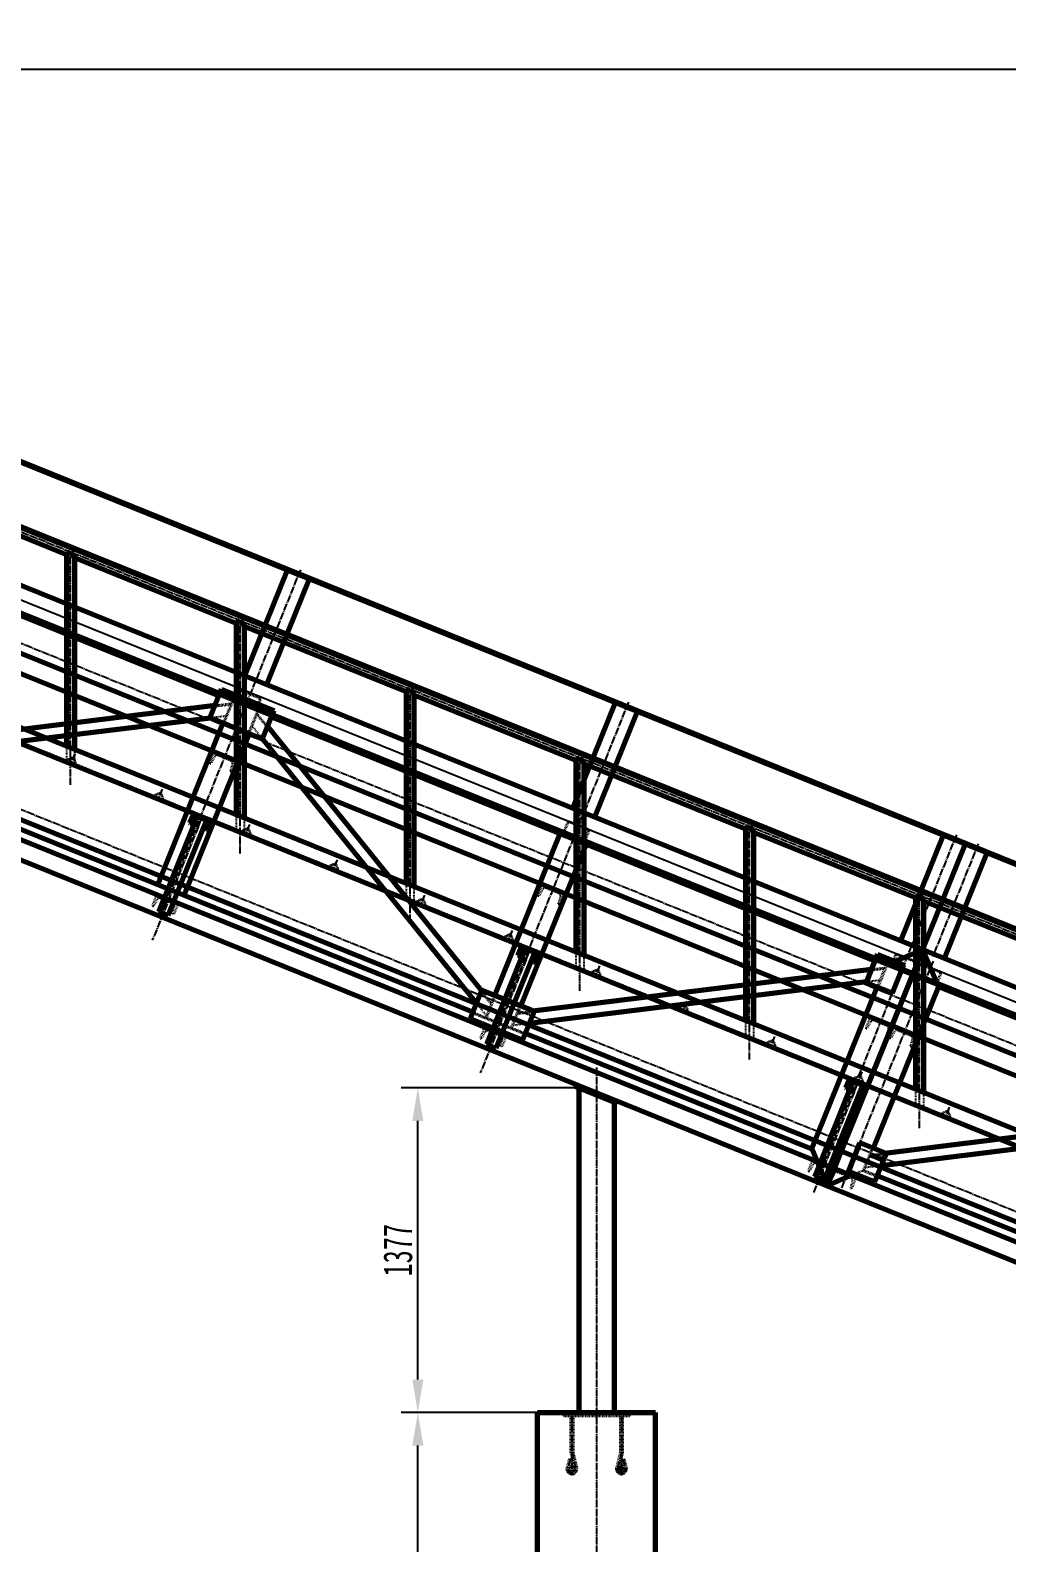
# Model space of a CAD drawing. Header units: millimetres. Extents: x 39335 to 110675, y -13954 to 36506.
# Drawn here: x 57893 to 62034, y 20363 to 26776 of the extents above; entities that cross this region are included whole.
import ezdxf

# ---------------------------------------------------------------- set-up
doc = ezdxf.new("R2010")
doc.units = ezdxf.units.MM
doc.linetypes.add('EB_DASH', pattern=[6, 3, -3])
doc.linetypes.add('EB_DASHDOT', pattern=[39, 30, -3, 3, -3])
for name, color, linetype, lineweight in [('CAXA0', 7, 'Continuous', 70), ('CAXA1', 1, 'EB_DASHDOT', 25), ('CAXA2', 6, 'EB_DASH', 25), ('CAXA3', 7, 'Continuous', 25), ('CAXA4', 3, 'Continuous', 25)]:
    doc.layers.add(name, color=color, linetype=linetype, lineweight=lineweight)
doc.styles.add('\\M+5B1EA\\M+5D7BC', font='', dxfattribs={"width": 0.667})
doc.styles.get('\\M+5B1EA\\M+5D7BC').set_extended_font_data('FangSong_GB2312')
doc.dimstyles.new('\\M+5B1EA\\M+5D7BC', dxfattribs={"dimscale": 35, "dimtxt": 3.5, "dimasz": 4, "dimexe": 2, "dimexo": 0, "dimtad": 1, "dimdec": 1, "dimdsep": 46, "dimtxsty": '\\M+5B1EA\\M+5D7BC', "dimcen": 0, "dimdle": 6, "dimazin": 2, "dimtfac": 1, "dimtdec": 1, "dimtmove": 0, "dimatfit": 3, "dimfxl": 0, "dimtolj": 1, "dimtzin": 0, "dimarcsym": 0})

# ---------------------------------------------------------------- blocks, each defined once
blk = doc.blocks.new('*D280')
at = {"layer": 'CAXA4', "color": 0, "lineweight": -2, "transparency": 16777216}
for p, q in [((53916.9, 25415.9), (53916.9, 26680.9)), ((76546.4, 19446.8), (76546.4, 26680.9)), ((54056.9, 26610.9), (76406.4, 26610.9))]:
    blk.add_line(p, q, dxfattribs=at)
at = {"layer": 'CAXA4', "color": 0, "transparency": 16777216}
for points in [[(54056.9, 26634.3), (54056.9, 26587.6), (53916.9, 26610.9)], [(76406.4, 26634.3), (76406.4, 26587.6), (76546.4, 26610.9)]]:
    blk.add_solid(points, dxfattribs=at)
at = {"layer": 'DEFPOINTS', "color": 0, "transparency": 16777216}
for p in [(76546.4, 26610.9), (53916.9, 25415.9), (76546.4, 19446.8)]:
    blk.add_point(p, dxfattribs=at)
at = {"layer": 'CAXA4', "color": 0, "transparency": 16777216, "insert": (65231.7, 26695.4), "char_height": 122.5, "attachment_point": 5, "style": '\\M+5B1EA\\M+5D7BC'}
blk.add_mtext('\\A1;\\fFangSong_GB2312;22630', dxfattribs=at)
blk = doc.blocks.new('CAXBLOCK28', base_point=(-2588.2, 3996))
at = {"layer": 'CAXA1', "linetype": 'EB_DASHDOT', "lineweight": 25}
for p, q in [((-7770.6, 6118.1), (-7787.9, 6075.2)), ((-7399.7, 5968.3), (-7417.1, 5925.3)), ((-7028.8, 5818.5), (-7046.2, 5775.5)), ((-6658, 5668.6), (-6675.3, 5625.6)), ((-6287.1, 5518.8), (-6304.5, 5475.8)), ((-5916.2, 5368.9), (-5933.6, 5325.9)), ((-5545.3, 5219.1), (-5562.7, 5176.1)), ((-5174.5, 5069.2), (-5191.8, 5026.3)), ((-4803.6, 4919.4), (-4821, 4876.4)), ((-4432.7, 4769.6), (-4450.1, 4726.6)), ((-4061.8, 4619.7), (-4079.2, 4576.7)), ((-3691, 4469.9), (-3708.3, 4426.9)), ((-3320.1, 4320), (-3337.5, 4277)), ((-2949.2, 4170.2), (-2966.6, 4127.2)), ((-2578.4, 4020.3), (-2595.7, 3977.4)), ((-2207.5, 3870.5), (-2224.8, 3827.5))]:
    blk.add_line(p, q, dxfattribs=at)
at = {"layer": 'CAXA2', "linetype": 'EB_DASH', "lineweight": 25}
for p, q in [((-7776.5, 6103.6), (-7804.1, 6091.9)), ((-7782.2, 6097.9), (-7802, 6089.5)), ((-7776.5, 6103.6), (-7764.7, 6076)), ((-7776.3, 6095.5), (-7767.9, 6075.7)), ((-7804.1, 6091.9), (-7803.3, 6090)), ((-7764.7, 6076), (-7766.6, 6075.2)), ((-7405.6, 5953.7), (-7433.2, 5942)), ((-7433.2, 5942), (-7432.4, 5940.2)), ((-7411.3, 5948.1), (-7431.1, 5939.7)), ((-7405.6, 5953.7), (-7393.9, 5926.1)), ((-7405.4, 5945.7), (-7397, 5925.9)), ((-7393.9, 5926.1), (-7395.7, 5925.4)), ((-7034.7, 5803.9), (-7062.3, 5792.2)), ((-7062.3, 5792.2), (-7061.5, 5790.3)), ((-7040.4, 5798.2), (-7060.2, 5789.8)), ((-7034.7, 5803.9), (-7023, 5776.3)), ((-7034.5, 5795.8), (-7026.1, 5776)), ((-7023, 5776.3), (-7024.8, 5775.5)), ((-6663.8, 5654.1), (-6691.5, 5642.3)), ((-6669.6, 5648.4), (-6689.4, 5640)), ((-6663.8, 5654.1), (-6652.1, 5626.4)), ((-6663.7, 5646), (-6655.3, 5626.2)), ((-6691.5, 5642.3), (-6690.7, 5640.5)), ((-6652.1, 5626.4), (-6654, 5625.7)), ((-6293, 5504.2), (-6320.6, 5492.5)), ((-6320.6, 5492.5), (-6319.8, 5490.7)), ((-6298.7, 5498.5), (-6318.5, 5490.1)), ((-6293, 5504.2), (-6281.2, 5476.6)), ((-6292.8, 5496.1), (-6284.4, 5476.4)), ((-6281.2, 5476.6), (-6283.1, 5475.8)), ((-5922.1, 5354.4), (-5949.7, 5342.7)), ((-5949.7, 5342.7), (-5948.9, 5340.8)), ((-5927.8, 5348.7), (-5947.6, 5340.3)), ((-5922.1, 5354.4), (-5910.4, 5326.8)), ((-5921.9, 5346.3), (-5913.5, 5326.5)), ((-5910.4, 5326.8), (-5912.2, 5326)), ((-5551.2, 5204.5), (-5578.8, 5192.8)), ((-5557, 5198.8), (-5576.7, 5190.4)), ((-5551.2, 5204.5), (-5539.5, 5176.9)), ((-5551.1, 5196.5), (-5542.6, 5176.7)), ((-5578.8, 5192.8), (-5578.1, 5191)), ((-5539.5, 5176.9), (-5541.3, 5176.1)), ((-5180.3, 5054.7), (-5208, 5043)), ((-5208, 5043), (-5207.2, 5041.1)), ((-5186.1, 5049), (-5205.9, 5040.6)), ((-5180.3, 5054.7), (-5168.6, 5027.1)), ((-5180.2, 5046.6), (-5171.8, 5026.8)), ((-5168.6, 5027.1), (-5170.5, 5026.3)), ((-4809.5, 4904.8), (-4837.1, 4893.1)), ((-4837.1, 4893.1), (-4836.3, 4891.3)), ((-4815.2, 4899.2), (-4835, 4890.8)), ((-4809.5, 4904.8), (-4797.8, 4877.2)), ((-4809.3, 4896.8), (-4800.9, 4877)), ((-4797.8, 4877.2), (-4799.6, 4876.5)), ((-4438.6, 4755), (-4466.2, 4743.3)), ((-4444.3, 4749.3), (-4464.1, 4740.9)), ((-4438.6, 4755), (-4426.9, 4727.4)), ((-4438.4, 4746.9), (-4430, 4727.1)), ((-4466.2, 4743.3), (-4465.4, 4741.4)), ((-4426.9, 4727.4), (-4428.7, 4726.6)), ((-4067.7, 4605.2), (-4095.3, 4593.4)), ((-4095.3, 4593.4), (-4094.6, 4591.6)), ((-4073.5, 4599.5), (-4093.2, 4591.1)), ((-4067.7, 4605.2), (-4056, 4577.5)), ((-4067.6, 4597.1), (-4059.2, 4577.3)), ((-4056, 4577.5), (-4057.8, 4576.8)), ((-3696.9, 4455.3), (-3724.5, 4443.6)), ((-3724.5, 4443.6), (-3723.7, 4441.8)), ((-3702.6, 4449.6), (-3722.4, 4441.2)), ((-3696.9, 4455.3), (-3685.1, 4427.7)), ((-3696.7, 4447.2), (-3688.3, 4427.5)), ((-3685.1, 4427.7), (-3687, 4426.9)), ((-3326, 4305.5), (-3353.6, 4293.8)), ((-3331.7, 4299.8), (-3351.5, 4291.4)), ((-3326, 4305.5), (-3314.3, 4277.9)), ((-3325.8, 4297.4), (-3317.4, 4277.6)), ((-3353.6, 4293.8), (-3352.8, 4291.9)), ((-3314.3, 4277.9), (-3316.1, 4277.1)), ((-2955.1, 4155.6), (-2982.7, 4143.9)), ((-2982.7, 4143.9), (-2981.9, 4142.1)), ((-2960.8, 4149.9), (-2980.6, 4141.5)), ((-2955.1, 4155.6), (-2943.4, 4128)), ((-2954.9, 4147.6), (-2946.5, 4127.8)), ((-2943.4, 4128), (-2945.2, 4127.2)), ((-2584.2, 4005.8), (-2611.8, 3994.1)), ((-2611.8, 3994.1), (-2611.1, 3992.2)), ((-2590, 4000.1), (-2609.8, 3991.7)), ((-2584.2, 4005.8), (-2572.5, 3978.2)), ((-2584.1, 3997.7), (-2575.7, 3977.9)), ((-2572.5, 3978.2), (-2574.4, 3977.4)), ((-2213.4, 3856), (-2241, 3844.2)), ((-2219.1, 3850.3), (-2238.9, 3841.9)), ((-2213.4, 3856), (-2201.6, 3828.3)), ((-2213.2, 3847.9), (-2204.8, 3828.1)), ((-2241, 3844.2), (-2240.2, 3842.4)), ((-2201.6, 3828.3), (-2203.5, 3827.6))]:
    blk.add_line(p, q, dxfattribs=at)
for centre, radius, start, end in [((-7780.4, 6093.8), 4.5, 23, 113), ((-7802.4, 6090.4), 1, 203, 293), ((-7767, 6076.1), 1, 203, 293), ((-7431.5, 5940.6), 1, 203, 293), ((-7409.6, 5943.9), 4.5, 23, 113), ((-7396.1, 5926.3), 1, 203, 293), ((-7060.6, 5790.7), 1, 203, 293), ((-7038.7, 5794.1), 4.5, 23, 113), ((-7025.2, 5776.4), 1, 203, 293), ((-6667.8, 5644.2), 4.5, 23, 113), ((-6689.8, 5640.9), 1, 203, 293), ((-6654.3, 5626.6), 1, 203, 293), ((-6318.9, 5491), 1, 203, 293), ((-6296.9, 5494.4), 4.5, 23, 113), ((-6283.5, 5476.7), 1, 203, 293), ((-5948, 5341.2), 1, 203, 293), ((-5926.1, 5344.5), 4.5, 23, 113), ((-5912.6, 5326.9), 1, 203, 293), ((-5555.2, 5194.7), 4.5, 23, 113), ((-5577.1, 5191.4), 1, 203, 293), ((-5541.7, 5177.1), 1, 203, 293), ((-5206.3, 5041.5), 1, 203, 293), ((-5184.3, 5044.9), 4.5, 23, 113), ((-5170.9, 5027.2), 1, 203, 293), ((-4835.4, 4891.7), 1, 203, 293), ((-4813.4, 4895), 4.5, 23, 113), ((-4800, 4877.4), 1, 203, 293), ((-4442.6, 4745.2), 4.5, 23, 113), ((-4464.5, 4741.8), 1, 203, 293), ((-4429.1, 4727.5), 1, 203, 293), ((-4093.6, 4592), 1, 203, 293), ((-4071.7, 4595.3), 4.5, 23, 113), ((-4058.2, 4577.7), 1, 203, 293), ((-3722.8, 4442.1), 1, 203, 293), ((-3700.8, 4445.5), 4.5, 23, 113), ((-3687.4, 4427.8), 1, 203, 293), ((-3330, 4295.6), 4.5, 23, 113), ((-3351.9, 4292.3), 1, 203, 293), ((-3316.5, 4278), 1, 203, 293), ((-2981, 4142.5), 1, 203, 293), ((-2959.1, 4145.8), 4.5, 23, 113), ((-2945.6, 4128.2), 1, 203, 293), ((-2610.1, 3992.6), 1, 203, 293), ((-2588.2, 3996), 4.5, 23, 113), ((-2574.7, 3978.3), 1, 203, 293), ((-2217.3, 3846.1), 4.5, 23, 113), ((-2239.3, 3842.8), 1, 203, 293), ((-2203.9, 3828.5), 1, 203, 293)]:
    blk.add_arc(centre, radius, start, end, dxfattribs=at)
blk = doc.blocks.new('CAXBLOCK31', base_point=(-6525.5, 5565.3))
at = {"layer": 'CAXA0'}
for p, q in [((-6525.5, 5565.3), (-6541.6, 5525.5)), ((-6539.3, 5524.5), (-6541.6, 5525.5)), ((-6534.3, 5526.4), (-6521.6, 5550.6)), ((-6525.5, 5565.3), (-6451.3, 5535.4)), ((-6511.5, 5554.3), (-6469.1, 5537.1)), ((-6464.4, 5527.5), (-6472.1, 5501.2)), ((-6451.3, 5535.4), (-6467.4, 5495.5)), ((-6469.7, 5496.4), (-6467.4, 5495.5))]:
    blk.add_line(p, q, dxfattribs=at)
for centre, radius, start, end in [((-6537.8, 5528.2), 4, 248, 332.28941), ((-6514.5, 5546.8), 8, 68, 152.28941), ((-6472.1, 5529.7), 8, 343.71059, 68), ((-6468.2, 5500.1), 4, 163.71059, 248)]:
    blk.add_arc(centre, radius, start, end, dxfattribs=at)
at = {"layer": 'CAXA1', "linetype": 'EB_DASHDOT', "lineweight": 25}
blk.add_line((-6505.7, 5507.7), (-6487.3, 5553.1), dxfattribs=at)
blk = doc.blocks.new('CAXBLOCK32', base_point=(-5134.7, 5003.4))
at = {"layer": 'CAXA0'}
for p, q in [((-5134.7, 5003.4), (-5150.8, 4963.5)), ((-5134.7, 5003.4), (-5060.6, 4973.4)), ((-5148.5, 4962.6), (-5150.8, 4963.5)), ((-5143.5, 4964.5), (-5130.8, 4988.7)), ((-5120.7, 4992.4), (-5078.3, 4975.2)), ((-5073.6, 4965.6), (-5081.3, 4939.3)), ((-5060.6, 4973.4), (-5076.7, 4933.6)), ((-5079, 4934.5), (-5076.7, 4933.6))]:
    blk.add_line(p, q, dxfattribs=at)
for centre, radius, start, end in [((-5147, 4966.3), 4, 248, 332.28941), ((-5123.7, 4984.9), 8, 68, 152.28941), ((-5077.5, 4938.2), 4, 163.71059, 248), ((-5081.3, 4967.8), 8, 343.71059, 68)]:
    blk.add_arc(centre, radius, start, end, dxfattribs=at)
at = {"layer": 'CAXA1', "linetype": 'EB_DASHDOT', "lineweight": 25}
blk.add_line((-5114.9, 4945.8), (-5096.5, 4991.2), dxfattribs=at)
blk = doc.blocks.new('CAXBLOCK33', base_point=(-3744, 4441.5))
at = {"layer": 'CAXA0'}
for p, q in [((-3744, 4441.5), (-3760.1, 4401.6)), ((-3752.7, 4402.6), (-3740, 4426.8)), ((-3744, 4441.5), (-3669.8, 4411.5)), ((-3729.9, 4430.4), (-3687.5, 4413.3)), ((-3757.8, 4400.7), (-3760.1, 4401.6)), ((-3682.9, 4403.7), (-3690.5, 4377.4)), ((-3688.2, 4372.6), (-3685.9, 4371.7)), ((-3669.8, 4411.5), (-3685.9, 4371.7))]:
    blk.add_line(p, q, dxfattribs=at)
for centre, radius, start, end in [((-3732.9, 4423), 8, 68, 152.28941), ((-3756.3, 4404.4), 4, 248, 332.28941), ((-3686.7, 4376.3), 4, 163.71059, 248), ((-3690.5, 4405.9), 8, 343.71059, 68)]:
    blk.add_arc(centre, radius, start, end, dxfattribs=at)
at = {"layer": 'CAXA1', "linetype": 'EB_DASHDOT', "lineweight": 25}
blk.add_line((-3724.1, 4383.9), (-3705.7, 4429.3), dxfattribs=at)
blk = doc.blocks.new('CAXBLOCK27', base_point=(-8064.8, 5710.2))
at = {"layer": 'CAXA0'}
for p, q in [((-8078.8, 7109.6), (-1713.3, 4537.8)), ((-7750.3, 6940.8), (-7063.8, 6663.4)), ((-7063.8, 6663.4), (-7047, 6675.1)), ((-7047, 6675.1), (-7030.3, 6649.9)), ((-7063.8, 6663.4), (-7063.8, 5850.7)), ((-7030.3, 6649.9), (-7030.3, 5837.2)), ((-7030.3, 6649.9), (-6343.8, 6372.5)), ((-6343.8, 6372.5), (-6327, 6384.2)), ((-6343.8, 6372.5), (-6343.8, 5559.8)), ((-6327, 6384.2), (-6310.3, 6359)), ((-6310.3, 6359), (-6310.3, 5546.3)), ((-6310.3, 6359), (-5623.8, 6081.6)), ((-8108.8, 6205), (-2132, 3790.3)), ((-5623.8, 6081.6), (-5607, 6093.3)), ((-5607, 6093.3), (-5590.3, 6068.1)), ((-5623.8, 6081.6), (-5623.8, 5268.9)), ((-5590.3, 6068.1), (-5590.3, 5255.4)), ((-5590.3, 6068.1), (-4903.8, 5790.7)), ((-4903.8, 5790.7), (-4887, 5802.4)), ((-4903.8, 5790.7), (-4903.8, 4978)), ((-4887, 5802.4), (-4870.3, 5777.2)), ((-4870.3, 5777.2), (-4870.3, 4964.5)), ((-4870.3, 5777.2), (-4183.8, 5499.8)), ((-6510.2, 5553.8), (-6674, 5148.3)), ((-6470.4, 5537.6), (-6634.2, 5132.2)), ((-4183.8, 5499.8), (-4167, 5511.5)), ((-4183.8, 5499.8), (-4183.8, 4687.1)), ((-4167, 5511.5), (-4150.3, 5486.3)), ((-4150.3, 5486.3), (-4150.3, 4673.6)), ((-4150.3, 5486.3), (-3463.8, 5208.9)), ((-3463.8, 5208.9), (-3447, 5220.6)), ((-3463.8, 5208.9), (-3463.8, 4396.2)), ((-3447, 5220.6), (-3430.3, 5195.4)), ((-3430.3, 5195.4), (-3430.3, 4382.7)), ((-3430.3, 5195.4), (-2743.8, 4918)), ((-6674, 5148.3), (-6634.2, 5132.2)), ((-5119.5, 4991.8), (-5283.3, 4586.4)), ((-5079.6, 4975.7), (-5243.4, 4570.3)), ((-5283.3, 4586.4), (-5243.4, 4570.3)), ((-3728.7, 4429.9), (-3892.5, 4024.5)), ((-3688.8, 4413.8), (-3852.6, 4008.4)), ((-3892.5, 4024.5), (-3852.6, 4008.4))]:
    blk.add_line(p, q, dxfattribs=at)
at = {"layer": 'CAXA0', "linetype": 'Continuous', "lineweight": 70}
blk.add_line((-8096.6, 6268), (-2108.4, 3848.7), dxfattribs=at)
at = {"layer": 'CAXA1', "linetype": 'EB_DASHDOT', "lineweight": 25}
for p, q in [((-8085.1, 7094.1), (-1719.6, 4522.3)), ((-7047, 5686), (-7047, 6656.6)), ((-6327, 5395.1), (-6327, 6365.7)), ((-5607, 5104.2), (-5607, 6074.8)), ((-4887, 4813.3), (-4887, 5783.9)), ((-6505.7, 5507.7), (-6699.7, 5027.5)), ((-4167, 4522.4), (-4167, 5493)), ((-3447, 4231.5), (-3447, 5202.1)), ((-5114.9, 4945.8), (-5308.9, 4465.6)), ((-3724.1, 4383.9), (-3896, 3958.3))]:
    blk.add_line(p, q, dxfattribs=at)
at = {"layer": 'CAXA2'}
for p, q in [((-8110.2, 6211), (-2129.8, 3794.8)), ((-8109.8, 6213.5), (-2130.4, 3797.7)), ((-7063.8, 5850.7), (-7063.8, 5790.9)), ((-7030.3, 5837.2), (-7030.3, 5777.4)), ((-6505.6, 5551.9), (-6669.4, 5146.4)), ((-6343.8, 5559.8), (-6343.8, 5491.9)), ((-6310.3, 5546.3), (-6310.3, 5478.4)), ((-5623.8, 5268.9), (-5623.8, 5209.1)), ((-5590.3, 5255.4), (-5590.3, 5195.6)), ((-5114.8, 4990), (-5278.6, 4584.5)), ((-4903.8, 4978), (-4903.8, 4918.2)), ((-4870.3, 4964.5), (-4870.3, 4904.7)), ((-4183.8, 4687.1), (-4183.8, 4627.3)), ((-4150.3, 4673.6), (-4150.3, 4613.8)), ((-3724, 4428.1), (-3887.9, 4022.6)), ((-3463.8, 4396.2), (-3463.8, 4336.4)), ((-3430.3, 4382.7), (-3430.3, 4322.9))]:
    blk.add_line(p, q, dxfattribs=at)
at = {"layer": 'CAXA0'}
for name, p in [('CAXBLOCK28', (-2588.2, 3996)), ('CAXBLOCK31', (-6525.5, 5565.3)), ('CAXBLOCK32', (-5134.7, 5003.4)), ('CAXBLOCK33', (-3744, 4441.5))]:
    blk.add_blockref(name, p, dxfattribs=at)
blk = doc.blocks.new('CAXBLOCK96', base_point=(4613.8, 1608.9))
at = {"layer": 'CAXA2'}
for p, q in [((-3448.5, 4922.7), (-3460.8, 4892.1)), ((-3444.8, 4921.2), (-3457.1, 4890.6)), ((-3456.1, 4881.1), (-3379.2, 4850)), ((-3454.6, 4884.8), (-3377.7, 4853.7)), ((-3438.9, 4923.7), (-3361.9, 4892.6)), ((-3437.4, 4927.4), (-3360.4, 4896.3)), ((-3359.5, 4886.8), (-3371.8, 4856.2)), ((-3355.7, 4885.3), (-3368.1, 4854.7)), ((-2067, 4364.6), (-2079.3, 4334)), ((-2063.2, 4363.1), (-2075.6, 4332.5)), ((-2057.4, 4365.5), (-1980.4, 4334.4)), ((-2055.9, 4369.2), (-1978.9, 4338.2)), ((-2074.6, 4322.9), (-1997.7, 4291.8)), ((-2073.1, 4326.6), (-1996.2, 4295.5)), ((-1977.9, 4328.6), (-1990.3, 4298)), ((-1974.2, 4327.1), (-1986.6, 4296.5)), ((-676.2, 3802.6), (-688.5, 3772)), ((-672.5, 3801.1), (-684.8, 3770.5)), ((-666.6, 3803.6), (-589.7, 3772.5)), ((-665.1, 3807.3), (-588.2, 3776.2)), ((-683.8, 3761), (-606.9, 3729.9)), ((-682.3, 3764.7), (-605.4, 3733.6)), ((-587.2, 3766.7), (-599.5, 3736.1)), ((-583.5, 3765.2), (-595.8, 3734.6)), ((714.6, 3240.7), (702.2, 3210.1)), ((718.3, 3239.2), (705.9, 3208.6)), ((724.2, 3241.7), (801.1, 3210.6)), ((725.7, 3245.4), (802.6, 3214.3)), ((706.9, 3199.1), (783.9, 3168)), ((708.4, 3202.8), (785.4, 3171.7)), ((803.6, 3204.8), (791.2, 3174.2)), ((807.3, 3203.3), (795, 3172.7)), ((2105.4, 2678.8), (2093, 2648.2)), ((2109.1, 2677.3), (2096.7, 2646.7)), ((2174.7, 2606.1), (2097.7, 2637.2)), ((2176.2, 2609.8), (2099.2, 2640.9)), ((2191.9, 2648.7), (2114.9, 2679.8)), ((2193.4, 2652.4), (2116.4, 2683.5)), ((2194.4, 2642.9), (2182, 2612.3)), ((2198.1, 2641.4), (2185.7, 2610.8)), ((3496.1, 2116.9), (3483.8, 2086.3)), ((3582.7, 2086.8), (3505.7, 2117.9)), ((3584.2, 2090.5), (3507.2, 2121.6)), ((3499.9, 2115.4), (3487.5, 2084.8)), ((3565.4, 2044.2), (3488.5, 2075.2)), ((3566.9, 2047.9), (3490, 2079)), ((3585.2, 2080.9), (3572.8, 2050.4)), ((3588.9, 2079.5), (3576.5, 2048.9)), ((4571.7, 1682.4), (4559.3, 1651.8)), ((4575.4, 1680.9), (4563, 1650.3)), ((4658.2, 1652.3), (4581.2, 1683.4)), ((4659.7, 1656), (4582.7, 1687.1)), ((4641, 1609.6), (4564, 1640.7)), ((4642.5, 1613.3), (4565.5, 1644.4)), ((4660.7, 1646.4), (4648.3, 1615.8)), ((4664.4, 1644.9), (4652, 1614.3)), ((4664.4, 1644.9), (4652, 1614.3))]:
    blk.add_line(p, q, dxfattribs=at)
for centre, radius, start, end in [((-3452.9, 4888.9), 8.5, 158, 248), ((-3452.9, 4888.9), 4.5, 158, 248), ((-3440.6, 4919.5), 8.5, 68, 158), ((-3440.6, 4919.5), 4.5, 68, 158), ((-3363.6, 4888.4), 4.5, 338, 68), ((-3363.6, 4888.4), 8.5, 338, 68), ((-3376, 4857.8), 8.5, 248, 338), ((-3376, 4857.8), 4.5, 248, 338), ((-2059.1, 4361.4), 8.5, 68, 158), ((-2059.1, 4361.4), 4.5, 68, 158), ((-2071.4, 4330.8), 8.5, 158, 248), ((-2071.4, 4330.8), 4.5, 158, 248), ((-1994.5, 4299.7), 4.5, 248, 338), ((-1982.1, 4330.3), 4.5, 338, 68), ((-1982.1, 4330.3), 8.5, 338, 68), ((-1994.5, 4299.7), 8.5, 248, 338), ((-668.3, 3799.5), 8.5, 68, 158), ((-668.3, 3799.5), 4.5, 68, 158), ((-680.7, 3768.9), 8.5, 158, 248), ((-680.7, 3768.9), 4.5, 158, 248), ((-603.7, 3737.8), 8.5, 248, 338), ((-603.7, 3737.8), 4.5, 248, 338), ((-591.3, 3768.4), 4.5, 338, 68), ((-591.3, 3768.4), 8.5, 338, 68), ((710.1, 3207), 8.5, 158, 248), ((710.1, 3207), 4.5, 158, 248), ((722.5, 3237.5), 8.5, 68, 158), ((722.5, 3237.5), 4.5, 68, 158), ((799.4, 3206.5), 4.5, 338, 68), ((799.4, 3206.5), 8.5, 338, 68), ((787.1, 3175.9), 8.5, 248, 338), ((787.1, 3175.9), 4.5, 248, 338), ((2100.9, 2645), 8.5, 158, 248), ((2100.9, 2645), 4.5, 158, 248), ((2113.3, 2675.6), 8.5, 68, 158), ((2113.3, 2675.6), 4.5, 68, 158), ((2190.2, 2644.5), 4.5, 338, 68), ((2190.2, 2644.5), 8.5, 338, 68), ((2177.8, 2613.9), 8.5, 248, 338), ((2177.8, 2613.9), 4.5, 248, 338), ((3504, 2113.7), 8.5, 68, 158), ((3504, 2113.7), 4.5, 68, 158), ((3491.7, 2083.1), 8.5, 158, 248), ((3491.7, 2083.1), 4.5, 158, 248), ((3581, 2082.6), 4.5, 338, 68), ((3581, 2082.6), 8.5, 338, 68), ((3568.6, 2052), 8.5, 248, 338), ((3568.6, 2052), 4.5, 248, 338), ((4579.6, 1679.2), 8.5, 68, 158), ((4579.6, 1679.2), 4.5, 68, 158), ((4567.2, 1648.6), 8.5, 158, 248), ((4567.2, 1648.6), 4.5, 158, 248), ((4644.2, 1617.5), 8.5, 248, 338), ((4644.2, 1617.5), 4.5, 248, 338), ((4656.5, 1648.1), 4.5, 338, 68), ((4656.5, 1648.1), 8.5, 338, 68)]:
    blk.add_arc(centre, radius, start, end, dxfattribs=at)
blk = doc.blocks.new('CAXBLOCK97', base_point=(-3571, 4077.1))
at = {"layer": 'CAXA0'}
for p, q in [((-3593.6, 4125.5), (-2168.1, 4301)), ((-3608.3, 4073.3), (-2188.6, 4248.1))]:
    blk.add_line(p, q, dxfattribs=at)
at = {"layer": 'CAXA2'}
for p, q in [((-3657.1, 4112.7), (-2102.2, 4304.1)), ((-2168.1, 4301), (-2100, 4309.4)), ((-2188.6, 4248.1), (-2121.4, 4256.4)), ((-3655, 4118), (-3593.6, 4125.5)), ((-3676.4, 4065), (-3608.3, 4073.3))]:
    blk.add_line(p, q, dxfattribs=at)
blk = doc.blocks.new('CAXBLOCK95', base_point=(-2866, 3869.5))
at = {"layer": 'CAXA0'}
for p, q in [((-3432.8, 4988.1), (-3251.9, 5435.9)), ((-3340.1, 4950.7), (-3159.2, 5398.5)), ((-3159.2, 5398.5), (-3251.9, 5435.9)), ((-3837.4, 3986.8), (-3432.8, 4988.1)), ((-3432.8, 4988.1), (4698.6, 1702.8)), ((-3366.5, 4831.9), (-3432.8, 4988.1)), ((-3366.5, 4831.9), (-3643.7, 4145.8)), ((-3366.5, 4831.9), (-2151.9, 4341.2)), ((-3699.4, 4168.3), (-3748.1, 4047.7)), ((-3588.1, 4123.3), (-3699.4, 4168.3)), ((-3655, 4118), (-3599.3, 4095.5)), ((-3588.1, 4123.3), (-3636.8, 4002.8)), ((-3636.8, 4002.8), (-3748.1, 4047.7)), ((-3746.3, 4025.4), (-3837.4, 3986.8)), ((-3837.4, 3986.8), (4294, 701.5)), ((-3625.6, 4030.6), (-1075.8, 3000.4))]:
    blk.add_line(p, q, dxfattribs=at)
at = {"layer": 'CAXA1', "linetype": 'EB_DASHDOT', "lineweight": 25}
for p, q in [((-3197.5, 5437), (-3390.8, 4958.6)), ((-3763.4, 4009.7), (-3387.9, 4939.1)), ((-3776.3, 3977.9), (-3756, 4028))]:
    blk.add_line(p, q, dxfattribs=at)
at = {"layer": 'CAXA2'}
for p, q in [((-3429.1, 4986.6), (-3248.2, 5434.5)), ((-3343.8, 4952.2), (-3162.9, 5400)), ((-3430.1, 4981.6), (-3830.9, 3989.5)), ((-3430.1, 4981.6), (4692.1, 1700.1)), ((-3369.3, 4838.4), (-3687.7, 4050.3)), ((-3369.3, 4838.4), (4548.9, 1639.3)), ((-3555.4, 4658), (-3573.4, 4613.5)), ((-3551.1, 4642.3), (-3565.7, 4614.5)), ((-3555.4, 4658), (-3462.7, 4620.5)), ((-3540.4, 4646.2), (-3481.7, 4622.5)), ((-3462.7, 4620.5), (-3480.7, 4576)), ((-3571, 4612.5), (-3573.4, 4613.5)), ((-3476.7, 4612.2), (-3485.5, 4582.1)), ((-3483.1, 4577), (-3480.7, 4576)), ((-3643.7, 4145.8), (-3681.2, 4053.1)), ((-3827.4, 4011.5), (-3809.4, 4056)), ((-3819.7, 4012.5), (-3805.1, 4040.3)), ((-3816.9, 4037.5), (-3809.4, 4056)), ((-3809.4, 4056), (-3716.7, 4018.6)), ((-3794.4, 4044.3), (-3735.7, 4020.5)), ((-3681.2, 4053.1), (-3746.3, 4025.4)), ((-3687.7, 4050.3), (4230.5, 851.2)), ((-3681.2, 4053.1), (-3625.6, 4030.6)), ((-3830.9, 3989.5), (4291.2, 708)), ((-3825, 4010.6), (-3827.4, 4011.5)), ((-3730.7, 4010.3), (-3739.5, 3980.1)), ((-3716.7, 4018.6), (-3734.7, 3974.1)), ((-3737, 3975), (-3734.7, 3974.1))]:
    blk.add_line(p, q, dxfattribs=at)
for centre, radius, start, end in [((-3543.6, 4638.3), 8.5, 68, 152.28941), ((-3484.9, 4614.6), 8.5, 343.71059, 68), ((-3569.4, 4616.4), 4.2, 248, 332.28941), ((-3481.5, 4580.9), 4.2, 163.71059, 248), ((-3797.6, 4036.4), 8.5, 68, 152.28941), ((-3823.4, 4014.5), 4.2, 248, 332.28941), ((-3735.5, 3978.9), 4.2, 163.71059, 248), ((-3738.8, 4012.6), 8.5, 343.71059, 68), ((-3738.8, 4012.6), 8.5, 343.71059, 68)]:
    blk.add_arc(centre, radius, start, end, dxfattribs=at)
at = {"layer": 'CAXA0'}
for name, p in [('CAXBLOCK96', (4613.8, 1608.9)), ('CAXBLOCK97', (-3571, 4077.1))]:
    blk.add_blockref(name, p, dxfattribs=at)
blk = doc.blocks.new('CAXBLOCK102', base_point=(-6244.9, 6050.6))
at = {"layer": 'CAXA2'}
for p, q in [((-6333.9, 6083.1), (-6346.2, 6052.5)), ((-6330.2, 6081.6), (-6342.5, 6051)), ((-6264.6, 6010.4), (-6341.5, 6041.4)), ((-6263.1, 6014.1), (-6340, 6045.2)), ((-6247.4, 6053), (-6324.3, 6084.1)), ((-6245.9, 6056.7), (-6322.8, 6087.8)), ((-6244.9, 6047.1), (-6257.2, 6016.5)), ((-6241.2, 6045.6), (-6253.5, 6015))]:
    blk.add_line(p, q, dxfattribs=at)
for centre, radius, start, end in [((-6338.4, 6049.3), 8.5, 158, 248), ((-6338.4, 6049.3), 4.5, 158, 248), ((-6326, 6079.9), 8.5, 68, 158), ((-6326, 6079.9), 4.5, 68, 158), ((-6249, 6048.8), 4.5, 338, 68), ((-6249, 6048.8), 8.5, 338, 68), ((-6261.4, 6018.2), 8.5, 248, 338), ((-6261.4, 6018.2), 4.5, 248, 338)]:
    blk.add_arc(centre, radius, start, end, dxfattribs=at)
blk = doc.blocks.new('CAXBLOCK104', base_point=(-7910.7, 5801.8))
at = {"layer": 'CAXA0'}
for p, q in [((-7884.7, 5795.1), (-6453.6, 5971.3)), ((-7863.3, 5848.1), (-6433.2, 6024.2))]:
    blk.add_line(p, q, dxfattribs=at)
at = {"layer": 'CAXA2'}
for p, q in [((-6433.2, 6024.2), (-6365.1, 6032.6)), ((-7933.5, 5834.5), (-6367.2, 6027.3)), ((-6453.6, 5971.3), (-6386.5, 5979.6)), ((-7931.4, 5839.8), (-7863.3, 5848.1)), ((-7952.8, 5786.8), (-7884.7, 5795.1))]:
    blk.add_line(p, q, dxfattribs=at)
blk = doc.blocks.new('CAXBLOCK105', base_point=(-5302.3, 4748))
at = {"layer": 'CAXA0'}
for p, q in [((-5304.2, 4814.2), (-6210.6, 5934.3)), ((-5325.6, 4761.2), (-6232.7, 5882))]:
    blk.add_line(p, q, dxfattribs=at)
at = {"layer": 'CAXA2'}
for p, q in [((-5263.2, 4755.6), (-6255.9, 5982.4)), ((-6210.6, 5934.3), (-6253.8, 5987.7)), ((-6232.7, 5882), (-6275.2, 5934.6)), ((-5261.1, 4760.9), (-5304.2, 4814.2)), ((-5282.5, 4707.9), (-5325.6, 4761.2))]:
    blk.add_line(p, q, dxfattribs=at)
blk = doc.blocks.new('CAXBLOCK106', base_point=(-3643.8, 4875.9))
at = {"layer": 'CAXA0'}
for p, q in [((-5086.3, 4728.6), (-3649.5, 4905.6)), ((-5101, 4676.5), (-3671, 4852.5))]:
    blk.add_line(p, q, dxfattribs=at)
at = {"layer": 'CAXA2'}
for p, q in [((-5149.9, 4715.8), (-3594.9, 4907.2)), ((-3649.5, 4905.6), (-3592.8, 4912.5)), ((-3671, 4852.5), (-3614.2, 4859.5)), ((-5147.7, 4721.1), (-5086.3, 4728.6)), ((-5169.1, 4668.1), (-5101, 4676.5))]:
    blk.add_line(p, q, dxfattribs=at)
blk = doc.blocks.new('CAXBLOCK108', base_point=(-4973.4, 5179.2))
at = {"layer": 'CAXA2'}
for p, q in [((-5048.2, 5261.1), (-5066.2, 5216.6)), ((-4955.5, 5223.7), (-5048.2, 5261.1)), ((-5063.8, 5215.7), (-5066.2, 5216.6)), ((-5043.9, 5245.4), (-5058.5, 5217.6)), ((-4974.4, 5225.6), (-5033.2, 5249.3)), ((-4969.5, 5215.3), (-4978.3, 5185.2)), ((-4955.5, 5223.7), (-4973.4, 5179.2)), ((-4955.5, 5223.7), (-4973.4, 5179.2)), ((-4975.8, 5180.1), (-4973.4, 5179.2))]:
    blk.add_line(p, q, dxfattribs=at)
for centre, radius, start, end in [((-5062.2, 5219.5), 4.2, 248, 332.28941), ((-5036.4, 5241.5), 8.5, 68, 152.28941), ((-4977.6, 5217.7), 8.5, 343.71059, 68), ((-4974.2, 5184), 4.2, 163.71059, 248)]:
    blk.add_arc(centre, radius, start, end, dxfattribs=at)
blk = doc.blocks.new('CAXBLOCK109', base_point=(-6355.2, 5763.3))
at = {"layer": 'CAXA2'}
for p, q in [((-6439, 5823), (-6456.9, 5778.5)), ((-6454.6, 5777.6), (-6456.9, 5778.5)), ((-6434.7, 5807.3), (-6449.3, 5779.5)), ((-6346.2, 5785.6), (-6439, 5823)), ((-6365.2, 5787.5), (-6423.9, 5811.3)), ((-6360.2, 5777.3), (-6369.1, 5747.1)), ((-6346.2, 5785.6), (-6364.2, 5741.1)), ((-6346.2, 5785.6), (-6364.2, 5741.1)), ((-6366.6, 5742), (-6364.2, 5741.1))]:
    blk.add_line(p, q, dxfattribs=at)
for centre, radius, start, end in [((-6453, 5781.5), 4.2, 248, 332.28941), ((-6427.1, 5803.4), 8.5, 68, 152.28941), ((-6368.4, 5779.6), 8.5, 343.71059, 68), ((-6365, 5745.9), 4.2, 163.71059, 248)]:
    blk.add_arc(centre, radius, start, end, dxfattribs=at)
blk = doc.blocks.new('CAXBLOCK112', base_point=(-4875.1, 5476.9))
at = {"layer": 'CAXA2'}
for p, q in [((-4941.2, 5525.8), (-4953.6, 5495.2)), ((-4937.5, 5524.3), (-4949.9, 5493.7)), ((-4854.7, 5495.7), (-4931.7, 5526.8)), ((-4853.2, 5499.4), (-4930.2, 5530.5)), ((-4871.9, 5453.1), (-4948.9, 5484.2)), ((-4870.4, 5456.8), (-4947.4, 5487.9)), ((-4852.2, 5489.9), (-4864.6, 5459.3)), ((-4848.5, 5488.4), (-4860.9, 5457.8))]:
    blk.add_line(p, q, dxfattribs=at)
for centre, radius, start, end in [((-4933.3, 5522.6), 8.5, 68, 158), ((-4933.3, 5522.6), 4.5, 68, 158), ((-4945.7, 5492.1), 8.5, 158, 248), ((-4945.7, 5492.1), 4.5, 158, 248), ((-4868.8, 5461), 8.5, 248, 338), ((-4868.8, 5461), 4.5, 248, 338), ((-4856.4, 5491.6), 4.5, 338, 68), ((-4856.4, 5491.6), 8.5, 338, 68)]:
    blk.add_arc(centre, radius, start, end, dxfattribs=at)
blk = doc.blocks.new('CAXBLOCK113', base_point=(-3473.8, 4897.4))
at = {"layer": 'CAXA2'}
for p, q in [((-3550.5, 4963.9), (-3562.8, 4933.3)), ((-3546.7, 4962.4), (-3559.1, 4931.8)), ((-3463.9, 4933.8), (-3540.9, 4964.9)), ((-3462.4, 4937.5), (-3539.4, 4968.6)), ((-3481.2, 4891.2), (-3558.1, 4922.3)), ((-3479.7, 4894.9), (-3556.6, 4926)), ((-3461.4, 4928), (-3473.8, 4897.4)), ((-3457.7, 4926.5), (-3470.1, 4895.9)), ((-3457.7, 4926.5), (-3470.1, 4895.9))]:
    blk.add_line(p, q, dxfattribs=at)
for centre, radius, start, end in [((-3542.6, 4960.7), 8.5, 68, 158), ((-3542.6, 4960.7), 4.5, 68, 158), ((-3554.9, 4930.1), 8.5, 158, 248), ((-3554.9, 4930.1), 4.5, 158, 248), ((-3478, 4899), 8.5, 248, 338), ((-3478, 4899), 4.5, 248, 338), ((-3465.6, 4929.6), 4.5, 338, 68), ((-3465.6, 4929.6), 8.5, 338, 68)]:
    blk.add_arc(centre, radius, start, end, dxfattribs=at)
blk = doc.blocks.new('CAXBLOCK117', base_point=(-3828.4, 4058))
at = {"layer": 'CAXA1', "linetype": 'EB_DASHDOT', "lineweight": 25}
for p in [(-3874.9, 4027.5), (-3864.4, 4053.4)]:
    blk.add_line(p, (-3854.6, 4077.6), dxfattribs=at)
at = {"layer": 'CAXA2'}
for p, q in [((-3902.1, 4093.5), (-3920.1, 4049)), ((-3897.8, 4077.8), (-3912.4, 4050)), ((-3809.4, 4056), (-3902.1, 4093.5)), ((-3828.4, 4058), (-3887.1, 4081.7)), ((-3832.2, 4017.6), (-3823.4, 4047.7)), ((-3809.4, 4056), (-3827.4, 4011.5))]:
    blk.add_line(p, q, dxfattribs=at)
for centre, radius, start, end in [((-3916.2, 4051.9), 4.2, 248, 332.28941), ((-3890.3, 4073.8), 8.5, 68, 152.28941), ((-3831.6, 4050.1), 8.5, 343.71059, 68), ((-3828.2, 4016.4), 4.2, 163.71059, 248)]:
    blk.add_arc(centre, radius, start, end, dxfattribs=at)
blk = doc.blocks.new('CAXBLOCK118', base_point=(-5219.2, 4619.9))
at = {"layer": 'CAXA1', "linetype": 'EB_DASHDOT', "lineweight": 25}
for p in [(-5265.6, 4589.4), (-5255.2, 4615.4)]:
    blk.add_line(p, (-5245.4, 4639.5), dxfattribs=at)
at = {"layer": 'CAXA2'}
for p, q in [((-5292.9, 4655.4), (-5310.9, 4610.9)), ((-5288.6, 4639.7), (-5303.2, 4611.9)), ((-5200.2, 4617.9), (-5292.9, 4655.4)), ((-5219.2, 4619.9), (-5277.9, 4643.6)), ((-5200.2, 4617.9), (-5218.2, 4573.4)), ((-5223, 4579.5), (-5214.2, 4609.6))]:
    blk.add_line(p, q, dxfattribs=at)
for centre, radius, start, end in [((-5281.1, 4635.7), 8.5, 68, 152.28941), ((-5222.3, 4612), 8.5, 343.71059, 68), ((-5306.9, 4613.8), 4.2, 248, 332.28941), ((-5219, 4578.3), 4.2, 163.71059, 248)]:
    blk.add_arc(centre, radius, start, end, dxfattribs=at)
blk = doc.blocks.new('CAXBLOCK119', base_point=(-6609.9, 5181.8))
at = {"layer": 'CAXA1', "linetype": 'EB_DASHDOT', "lineweight": 25}
for p in [(-6656.4, 5151.3), (-6645.9, 5177.3)]:
    blk.add_line(p, (-6636.2, 5201.4), dxfattribs=at)
at = {"layer": 'CAXA2'}
for p, q in [((-6683.7, 5217.3), (-6701.7, 5172.8)), ((-6679.4, 5201.6), (-6694, 5173.8)), ((-6591, 5179.9), (-6683.7, 5217.3)), ((-6609.9, 5181.8), (-6668.7, 5205.5)), ((-6613.8, 5141.4), (-6605, 5171.5)), ((-6591, 5179.9), (-6608.9, 5135.4))]:
    blk.add_line(p, q, dxfattribs=at)
for centre, radius, start, end in [((-6671.9, 5197.7), 8.5, 68, 152.28941), ((-6697.7, 5175.7), 4.2, 248, 332.28941), ((-6609.7, 5140.2), 4.2, 163.71059, 248), ((-6613.1, 5173.9), 8.5, 343.71059, 68)]:
    blk.add_arc(centre, radius, start, end, dxfattribs=at)
blk = doc.blocks.new('CAXBLOCK34', base_point=(-8741, 6119.1))
at = {"layer": 'CAXA0'}
for p, q in [((-11421.6, 8736.7), (6414.7, 1530.4)), ((-11605, 8289.9), (-3432.8, 4988.1)), ((-8976, 7098.3), (-6416.9, 6064.4)), ((-6307.1, 6149.4), (-6126.2, 6597.2)), ((-6214.4, 6111.9), (-6033.4, 6559.8)), ((-6033.4, 6559.8), (-6126.2, 6597.2)), ((-6454.4, 5971.6), (-6405.7, 6092.2)), ((-6405.7, 6092.2), (-6183.2, 6002.3)), ((-8895.8, 6030.5), (-3837.4, 3986.8)), ((-4916.3, 5587.5), (-4735.4, 6035.3)), ((-4642.7, 5997.9), (-4735.4, 6035.3)), ((-6454.4, 5971.6), (-6231.9, 5881.7)), ((-6231.9, 5881.7), (-6183.2, 6002.3)), ((-6194.4, 5974.5), (-3635.4, 4940.5)), ((-4823.6, 5550), (-4642.7, 5997.9)), ((-6676, 5263), (-6398.8, 5949.2)), ((-6564.7, 5218.1), (-6287.5, 5904.2)), ((-7899.9, 5757.5), (-5340.8, 4723.6)), ((-5247.7, 4793.9), (-4970.5, 5480)), ((-3525.5, 5025.6), (-3344.6, 5473.4)), ((-3344.6, 5473.4), (-3251.9, 5435.9)), ((-5136.5, 4748.9), (-4859.3, 5435)), ((-3432.8, 4988.1), (-3251.9, 5435.9)), ((-3432.8, 4988.1), (-3837.4, 3986.8)), ((-3672.9, 4847.8), (-3624.2, 4968.4)), ((-3624.2, 4968.4), (-3512.9, 4923.4)), ((-3550, 4938.4), (-3432.8, 4988.1)), ((-3561.6, 4802.9), (-3512.9, 4923.4)), ((-5303.4, 4816.3), (-5352.1, 4695.8)), ((-5303.4, 4816.3), (-5080.9, 4726.4)), ((-3903.7, 4143), (-3626.5, 4829.1)), ((-3672.9, 4847.8), (-3561.6, 4802.9)), ((-5352.1, 4695.8), (-5129.6, 4605.9)), ((-5080.9, 4726.4), (-5129.6, 4605.9)), ((-5118.3, 4633.7), (-3903.7, 4143)), ((-3903.7, 4143), (-3837.4, 3986.8))]:
    blk.add_line(p, q, dxfattribs=at)
at = {"layer": 'CAXA0', "color": 2}
for p, q in [((-11420.1, 8740.4), (6425.4, 1530.4)), ((-11644.8, 8184.1), (2364.6, 2523.9)), ((-11643.3, 8187.8), (4753.6, 1563))]:
    blk.add_line(p, q, dxfattribs=at)
at = {"layer": 'CAXA0', "color": 3}
for p, q in [((-10717.1, 7809.3), (481.6, 3284.7)), ((-10600.6, 7762.2), (2411.8, 2504.9))]:
    blk.add_line(p, q, dxfattribs=at)
at = {"layer": 'CAXA0', "color": 4}
for p, q in [((-10804.8, 7592.3), (4894.2, 1249.5)), ((-10652.7, 7616.1), (4911.6, 1327.7)), ((-9301, 6365.4), (4667, 721.9)), ((-8895.8, 6116.5), (4637.5, 648.7))]:
    blk.add_line(p, q, dxfattribs=at)
at = {"layer": 'CAXA1'}
for p, q in [((-11071.1, 7828.3), (4926.6, 1364.8)), ((-11375, 7598.8), (5218.9, 894.4)), ((-11315.8, 7222.6), (4681.9, 759.1))]:
    blk.add_line(p, q, dxfattribs=at)
at = {"layer": 'CAXA1', "linetype": 'EB_DASHDOT', "lineweight": 25}
for p, q in [((-11029.3, 7459.1), (5218.9, 894.4)), ((-6071.8, 6598.3), (-6304.2, 6023.1)), ((-6644.7, 5180.3), (-6299.5, 6034.8)), ((-4681, 6036.4), (-4913.4, 5461.2)), ((-4898.1, 5499.2), (-5243.3, 4644.7)), ((-3290.2, 5474.5), (-3522.6, 4899.3)), ((-3865.4, 4050.9), (-3517.9, 4911))]:
    blk.add_line(p, q, dxfattribs=at)
at = {"layer": 'CAXA2'}
for p, q in [((-11602.3, 8283.4), (-3439.3, 4985.4)), ((-11643.5, 8181.4), (-3582.5, 4924.6)), ((-11190.9, 7998.6), (-3561.5, 4916.1)), ((-6303.4, 6147.9), (-6122.4, 6595.7)), ((-6218.1, 6113.4), (-6037.1, 6561.3)), ((-8895.8, 6154.5), (-3900.9, 4136.5)), ((-8895.8, 6035.9), (-3840.2, 3993.3)), ((-6671.3, 5261.2), (-6356.7, 6040)), ((-6194.4, 5974.5), (-6416.9, 6064.4)), ((-6398.8, 5949.2), (-6361.3, 6041.9)), ((-4912.6, 5586), (-4731.7, 6033.8)), ((-6569.4, 5220), (-6254.7, 5998.8)), ((-6287.5, 5904.2), (-6250.1, 5996.9)), ((-4827.3, 5551.5), (-4646.4, 5999.4)), ((-5280.6, 4699.3), (-4965.9, 5478.1)), ((-3521.8, 5024.1), (-3340.9, 5471.9)), ((-5178.6, 4658.1), (-4863.9, 5436.9)), ((-3436.5, 4989.6), (-3255.6, 5437.4)), ((-3439.3, 4985.4), (-3840.2, 3993.3)), ((-3635.4, 4940.5), (-3589, 4921.8)), ((-3589, 4921.8), (-3550, 4938.4)), ((-3582.5, 4924.6), (-3900.9, 4136.5)), ((-3626.5, 4829.1), (-3589, 4921.8)), ((-5285.2, 4701.1), (-5247.7, 4793.9)), ((-5173.9, 4656.2), (-5136.5, 4748.9)), ((-5340.8, 4723.6), (-5118.3, 4633.7)), ((-3657.4, 4699.2), (-3675.4, 4654.7)), ((-3653.1, 4683.5), (-3667.7, 4655.7)), ((-3564.7, 4661.8), (-3657.4, 4699.2)), ((-3583.7, 4663.7), (-3642.4, 4687.4)), ((-3673, 4653.7), (-3675.4, 4654.7)), ((-3578.7, 4653.4), (-3587.5, 4623.3)), ((-3585, 4618.2), (-3582.7, 4617.2)), ((-3564.7, 4661.8), (-3582.7, 4617.2))]:
    blk.add_line(p, q, dxfattribs=at)
for centre, radius, start, end in [((-3645.6, 4679.6), 8.5, 68, 152.28941), ((-3671.4, 4657.6), 4.2, 248, 332.28941), ((-3583.5, 4622.1), 4.2, 163.71059, 248), ((-3586.8, 4655.8), 8.5, 343.71059, 68)]:
    blk.add_arc(centre, radius, start, end, dxfattribs=at)
at = {"layer": 'CAXA3', "color": 2}
for p, q in [((-11513.7, 8508.6), (5758, 1530.4)), ((-11624.2, 8235.1), (4772.7, 1610.3))]:
    blk.add_line(p, q, dxfattribs=at)
at = {"layer": 'CAXA0'}
for name, p in [('CAXBLOCK104', (-7910.7, 5801.8)), ('CAXBLOCK102', (-6244.9, 6050.6)), ('CAXBLOCK105', (-5302.3, 4748)), ('CAXBLOCK109', (-6355.2, 5763.3)), ('CAXBLOCK112', (-4875.1, 5476.9)), ('CAXBLOCK95', (-2866, 3869.5)), ('CAXBLOCK108', (-4973.4, 5179.2)), ('CAXBLOCK113', (-3473.8, 4897.4)), ('CAXBLOCK106', (-3643.8, 4875.9))]:
    blk.add_blockref(name, p, dxfattribs=at)
at = {"layer": 'CAXA2', "linetype": 'Continuous', "lineweight": 70}
for name, p in [('CAXBLOCK119', (-6609.9, 5181.8)), ('CAXBLOCK118', (-5219.2, 4619.9)), ('CAXBLOCK117', (-3828.4, 4058))]:
    blk.add_blockref(name, p, dxfattribs=at)
blk = doc.blocks.new('*D282')
at = {"layer": 'CAXA4', "color": 0, "lineweight": -2, "transparency": 16777216}
for p, q in [((60044.5, 20914.9), (59466.5, 20914.9)), ((59536.5, 19554.9), (59536.5, 20774.9)), ((60044.5, 19414.9), (59466.5, 19414.9))]:
    blk.add_line(p, q, dxfattribs=at)
at = {"layer": 'CAXA4', "color": 0, "transparency": 16777216}
for points in [[(59513.2, 20774.9), (59559.9, 20774.9), (59536.5, 20914.9)], [(59513.2, 19554.9), (59559.9, 19554.9), (59536.5, 19414.9)]]:
    blk.add_solid(points, dxfattribs=at)
at = {"layer": 'DEFPOINTS', "color": 0, "transparency": 16777216}
for p in [(59536.5, 20914.9), (60044.5, 20914.9), (60044.5, 19414.9)]:
    blk.add_point(p, dxfattribs=at)
at = {"layer": 'CAXA4', "color": 0, "transparency": 16777216, "insert": (59452.1, 20164.9), "char_height": 122.5, "attachment_point": 5, "rotation": 90, "style": '\\M+5B1EA\\M+5D7BC'}
blk.add_mtext('\\A1;\\fFangSong_GB2312;1500', dxfattribs=at)
blk = doc.blocks.new('*D285')
at = {"layer": 'CAXA4', "color": 0, "lineweight": -2, "transparency": 16777216}
for p, q in [((60219.5, 22291.5), (59466.5, 22291.5)), ((59536.5, 21054.9), (59536.5, 22151.5)), ((60219.5, 20914.9), (59466.5, 20914.9))]:
    blk.add_line(p, q, dxfattribs=at)
at = {"layer": 'CAXA4', "color": 0, "transparency": 16777216}
for points in [[(59513.2, 22151.5), (59559.9, 22151.5), (59536.5, 22291.5)], [(59513.2, 21054.9), (59559.9, 21054.9), (59536.5, 20914.9)]]:
    blk.add_solid(points, dxfattribs=at)
at = {"layer": 'DEFPOINTS', "color": 0, "transparency": 16777216}
for p in [(59536.5, 22291.5), (60219.5, 22291.5), (60219.5, 20914.9)]:
    blk.add_point(p, dxfattribs=at)
at = {"layer": 'CAXA4', "color": 0, "transparency": 16777216, "insert": (59452.1, 21603.2), "char_height": 122.5, "attachment_point": 5, "rotation": 90, "style": '\\M+5B1EA\\M+5D7BC'}
blk.add_mtext('\\A1;\\fFangSong_GB2312;1377', dxfattribs=at)

msp = doc.modelspace()

# ---------------------------------------------------------------- linework, layer by layer
at = {"layer": 'CAXA0'}
for p, q in [((60197.47, 22300.38), (60201.21, 22309.65)), ((60197.47, 22300.38), (60382.9, 22225.46)), ((60219.52, 22291.47), (60219.52, 20914.91)), ((60369.52, 22230.87), (60369.52, 20914.91)), ((60382.9, 22225.46), (60386.65, 22234.73)), ((60044.52, 19414.91), (60044.52, 20914.91)), ((60044.52, 20914.91), (60544.52, 20914.91)), ((60544.52, 19414.91), (60544.52, 20914.91))]:
    msp.add_line(p, q, dxfattribs=at)
at = {"layer": 'CAXA1'}
msp.add_line((60294.52, 22378.01), (60294.52, 19266.64), dxfattribs=at)
at = {"layer": 'CAXA1', "linetype": 'EB_DASHDOT', "lineweight": 25}
for p, q in [((60189.52, 20898.91), (60189.52, 20650)), ((60399.52, 20898.91), (60399.52, 20650)), ((60182.72, 20716.28), (60172.72, 20676.6)), ((60189.52, 20746), (60206.32, 20676.6)), ((60399.52, 20746), (60382.72, 20676.6)), ((60406.32, 20716.28), (60416.32, 20676.6)), ((60372.92, 20676.6), (60426.12, 20676.6))]:
    msp.add_line(p, q, dxfattribs=at)
at = {"layer": 'CAXA1'}
for centre in [(60189.52, 20676.6), (60399.52, 20676.6)]:
    msp.add_arc(centre, 16.8, 180, 0, dxfattribs=at)
at = {"layer": 'CAXA2', "linetype": 'EB_DASH', "lineweight": 25}
for p, q in [((60154.52, 20914.91), (60154.52, 20898.91)), ((60434.52, 20914.91), (60434.52, 20898.91)), ((60434.52, 20898.91), (60154.52, 20898.91)), ((60182.72, 20898), (60182.72, 20746)), ((60196.32, 20898), (60196.32, 20746)), ((60392.72, 20898), (60392.72, 20746)), ((60406.32, 20898), (60406.32, 20746)), ((60176.5, 20717.88), (60165.92, 20676.6)), ((60189.33, 20714.68), (60176.12, 20717.88)), ((60189.33, 20714.68), (60179.52, 20676.6)), ((60182.72, 20746), (60199.52, 20676.6)), ((60196.32, 20746), (60213.12, 20676.6)), ((60392.72, 20746), (60375.92, 20676.6)), ((60406.32, 20746), (60389.52, 20676.6)), ((60399.72, 20714.68), (60412.93, 20717.88)), ((60399.72, 20714.68), (60409.52, 20676.6)), ((60412.54, 20717.88), (60423.12, 20676.6))]:
    msp.add_line(p, q, dxfattribs=at)
for centre in [(60189.52, 20676.6), (60399.52, 20676.6)]:
    msp.add_circle(centre, 10, dxfattribs=at)
for centre in [(60189.52, 20676.6), (60399.52, 20676.6)]:
    msp.add_arc(centre, 23.6, 180, 0, dxfattribs=at)

# ---------------------------------------------------------------- block references
at = {"layer": 'CAXA0'}
for name, p in [('CAXBLOCK34', (56369.34, 24008.96)), ('CAXBLOCK27', (57045.55, 23600.1))]:
    msp.add_blockref(name, p, dxfattribs=at)

# ---------------------------------------------------------------- dimensions: what is measured, and where the dimension line sits
at = {"layer": 'CAXA4', "color": 253}
dim = msp.add_linear_dim(base=(76546.38, 26610.95), p1=(53916.93, 25415.93), p2=(76546.38, 19446.79), text='\\fFangSong_GB2312;22630', dimstyle='\\M+5B1EA\\M+5D7BC', dxfattribs=at)
dim.commit()
dim.dimension.update_dxf_attribs({"geometry": '*D280', "text_midpoint": (65231.66, 26695.37)})
for base, p1, p2, text, picture, middle in [((59536.55, 22291.47), (60219.52, 20914.91), (60219.52, 22291.47), '\\fFangSong_GB2312;1377', '*D285', (59452.13, 21603.19)), ((59536.55, 20914.91), (60044.52, 19414.91), (60044.52, 20914.91), '\\fFangSong_GB2312;1500', '*D282', (59452.13, 20164.91))]:
    dim = msp.add_linear_dim(base=base, p1=p1, p2=p2, angle=90, text=text, dimstyle='\\M+5B1EA\\M+5D7BC', dxfattribs=at)
    dim.commit()
    dim.dimension.update_dxf_attribs({"geometry": picture, "text_midpoint": middle})

doc.saveas('drawing.dxf')
